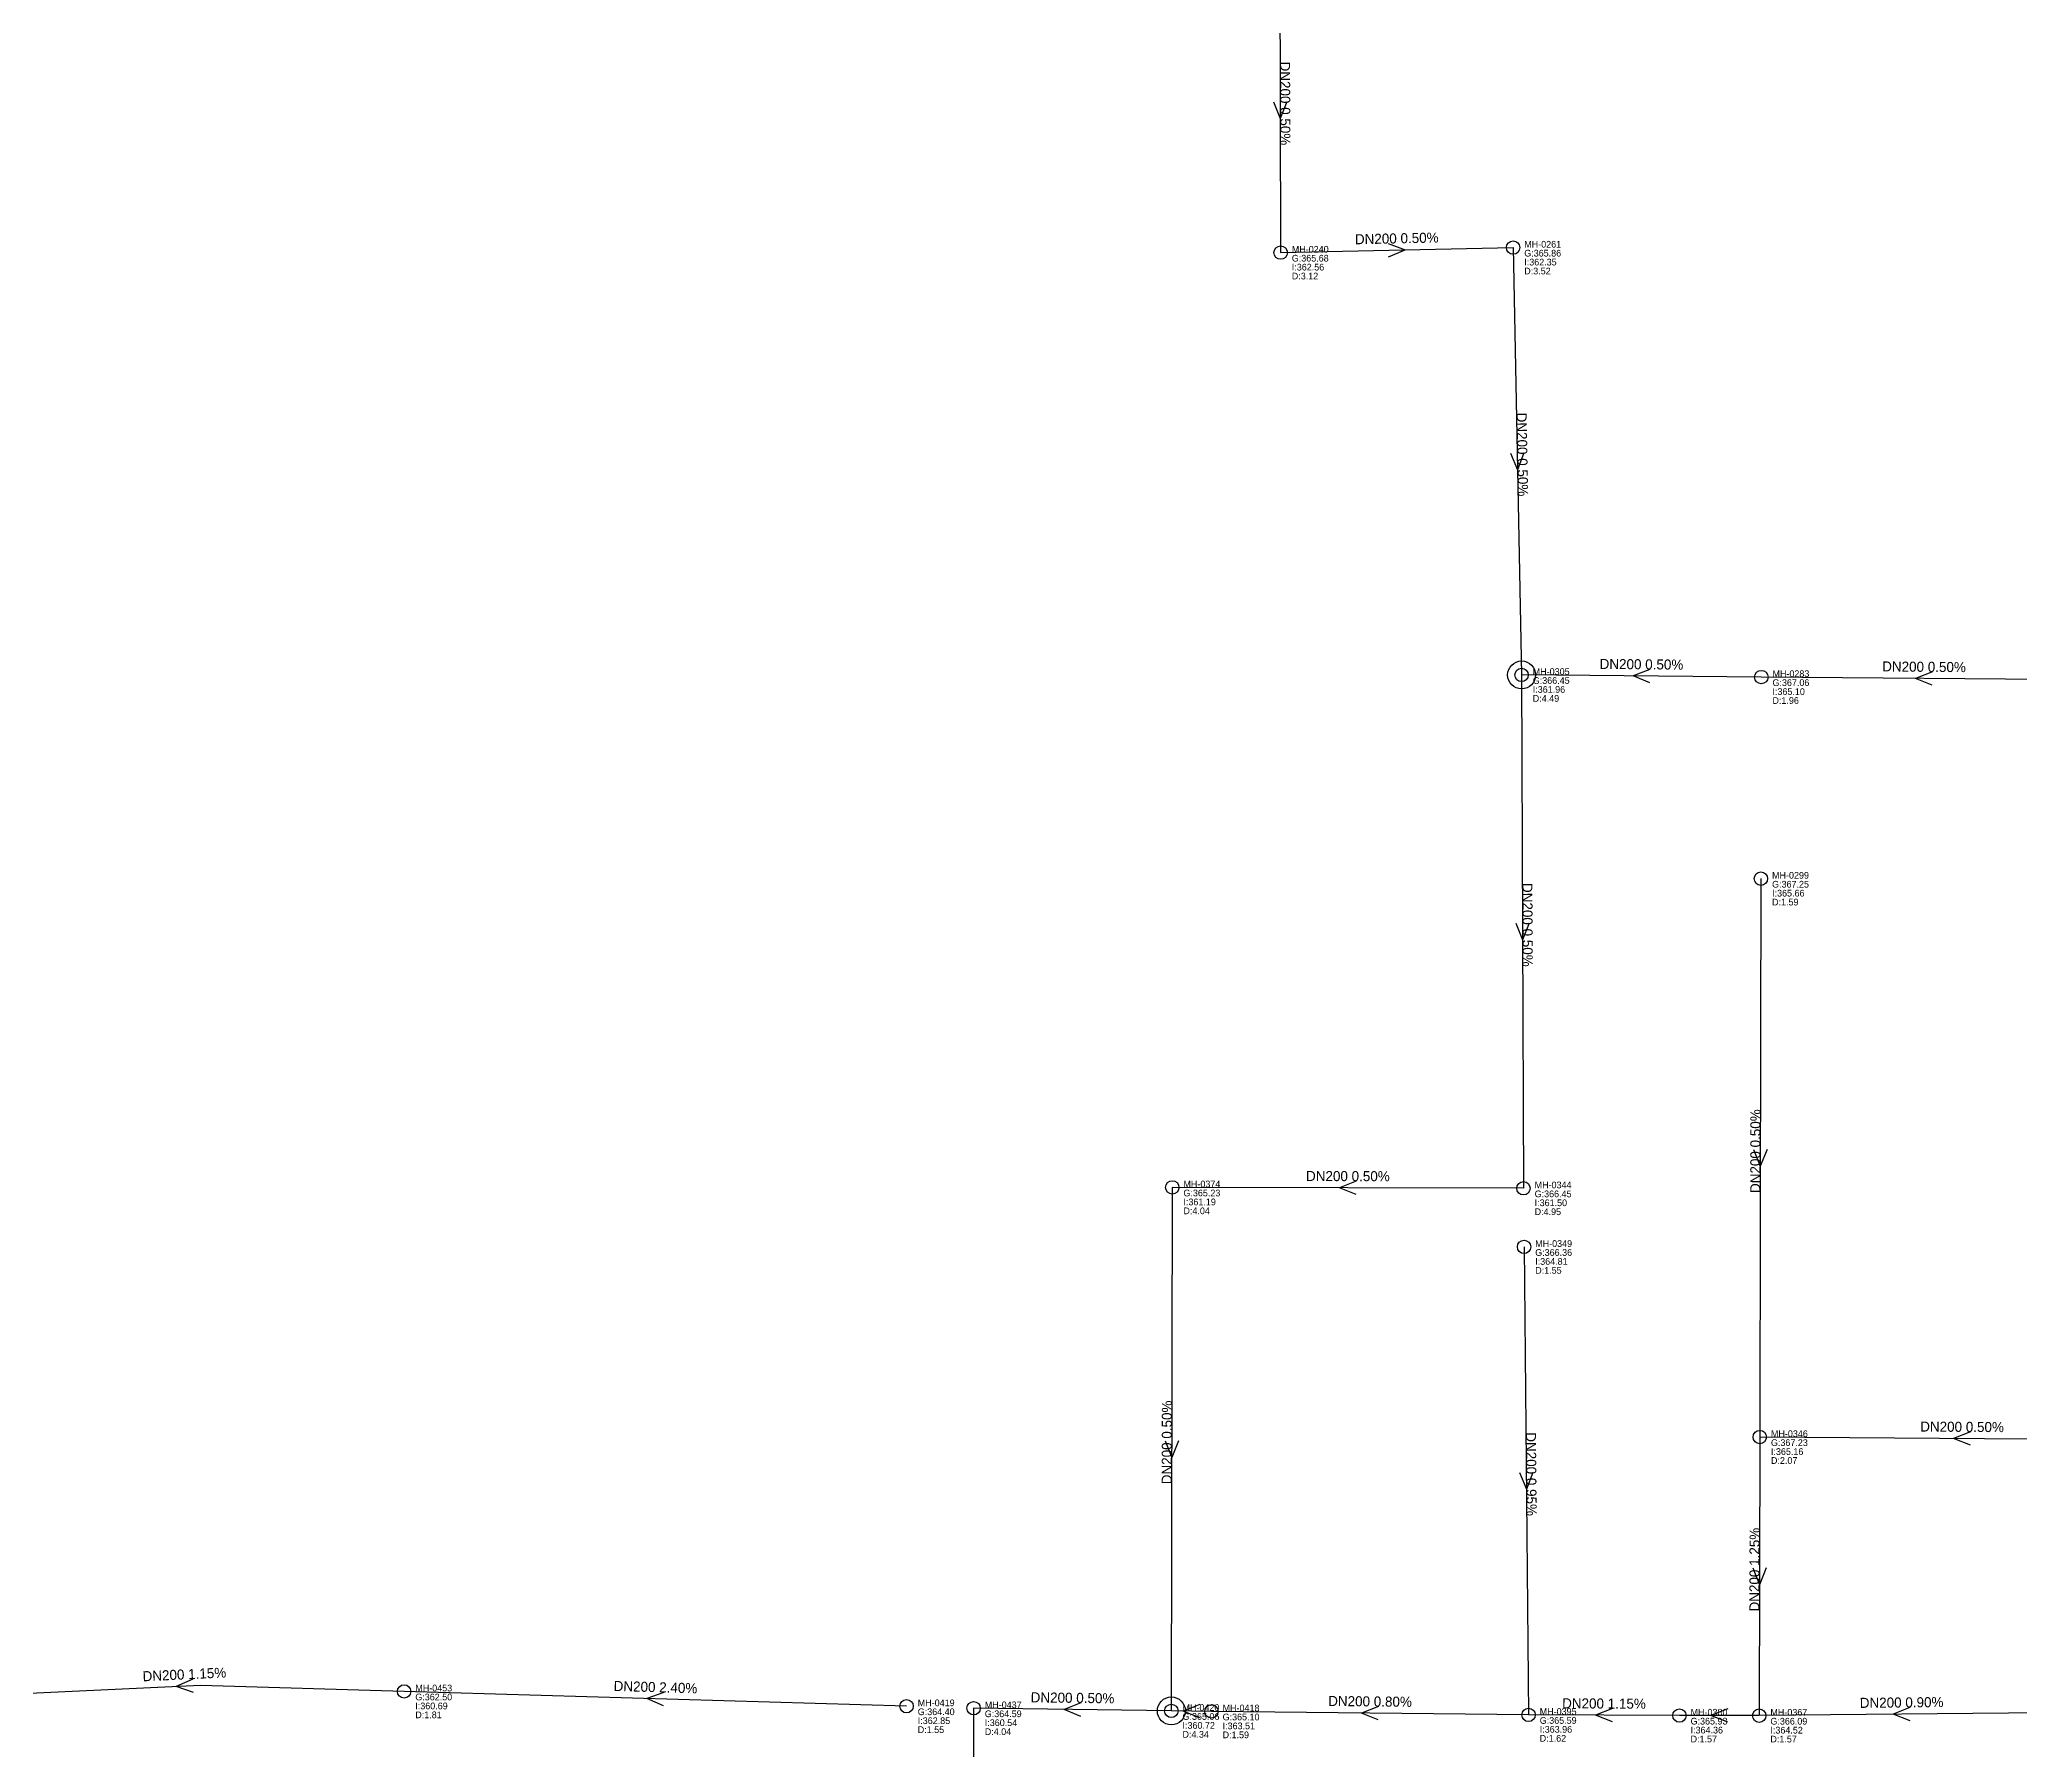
# Model space of a CAD drawing. Header units: metres. Extents: x 449149 to 451990, y 2566737 to 2570847.
# Drawn here: x 451077.6 to 451432.3, y 2569146.9 to 2569453.3 of the extents above; entities that cross this region are included whole.
import ezdxf
from ezdxf.enums import TextEntityAlignment as Align

# ---------------------------------------------------------------- set-up
doc = ezdxf.new("R2010")
doc.units = ezdxf.units.M
for name, color, linetype in [('SEW-DROP', 6, 'Continuous'), ('SEW-LABEL', 2, 'Continuous'), ('SEW-MH', 7, 'Continuous'), ('SEW-MH-LABEL', 8, 'Continuous'), ('SEW-PIPE-DN200', 3, 'Continuous')]:
    doc.layers.add(name, color=color, linetype=linetype)

msp = doc.modelspace()

# ---------------------------------------------------------------- linework, layer by layer
at = {"layer": 'SEW-DROP'}
for centre in [(451342.95, 2569339.48), (451280.24, 2569153.96)]:
    msp.add_circle(centre, 2.5, dxfattribs=at)
at = {"layer": 'SEW-LABEL'}
for p, q in [((451298.52, 2569442.12), (451299.73, 2569439.12)), ((451300.92, 2569442.12), (451299.73, 2569439.12)), ((451319.09, 2569416.73), (451322.12, 2569415.59)), ((451319.15, 2569414.33), (451322.12, 2569415.59)), ((451340.96, 2569379.22), (451342.22, 2569376.24)), ((451343.36, 2569379.27), (451342.22, 2569376.24)), ((451365.92, 2569340.48), (451362.91, 2569339.3)), ((451365.9, 2569338.08), (451362.91, 2569339.3)), ((451416.52, 2569340.02), (451413.5, 2569338.85)), ((451416.49, 2569337.62), (451413.5, 2569338.85)), ((451341.91, 2569295.01), (451343.12, 2569292.02)), ((451344.31, 2569295.02), (451343.12, 2569292.02)), ((451384.5, 2569254.5), (451385.69, 2569251.5)), ((451386.9, 2569254.49), (451385.69, 2569251.5)), ((451313.35, 2569248.83), (451310.35, 2569247.63)), ((451313.35, 2569246.43), (451310.35, 2569247.63)), ((451279.13, 2569202.34), (451280.33, 2569199.34)), ((451281.53, 2569202.33), (451280.33, 2569199.34)), ((451423.32, 2569203.92), (451420.31, 2569202.74)), ((451423.3, 2569201.52), (451420.31, 2569202.74)), ((451342.58, 2569196.64), (451343.81, 2569193.65)), ((451344.98, 2569196.66), (451343.81, 2569193.65)), ((451384.35, 2569179.56), (451385.55, 2569176.56)), ((451386.75, 2569179.55), (451385.55, 2569176.56)), ((451105.03, 2569159.66), (451102.09, 2569158.33)), ((451105.14, 2569157.27), (451102.09, 2569158.33)), ((451189.4, 2569157.28), (451186.36, 2569156.17)), ((451189.33, 2569154.88), (451186.36, 2569156.17)), ((451264.06, 2569155.38), (451261.04, 2569154.22)), ((451285.35, 2569155.1), (451282.33, 2569153.94)), ((451317.32, 2569154.74), (451314.31, 2569153.58)), ((451359.21, 2569154.38), (451356.2, 2569153.19)), ((451412.48, 2569154.58), (451409.5, 2569153.35)), ((451264.02, 2569152.98), (451261.04, 2569154.22)), ((451285.32, 2569152.7), (451282.33, 2569153.94)), ((451317.3, 2569152.34), (451314.31, 2569153.58)), ((451359.2, 2569151.98), (451356.2, 2569153.19)), ((451379.86, 2569154.32), (451376.86, 2569153.12)), ((451379.86, 2569151.92), (451376.86, 2569153.12)), ((451412.51, 2569152.18), (451409.5, 2569153.35))]:
    msp.add_line(p, q, dxfattribs=at)
at = {"layer": 'SEW-MH'}
for centre in [(451341.43, 2569416.01), (451299.81, 2569415.11), (451342.95, 2569339.48), (451385.87, 2569339.1), (451385.8, 2569303), (451280.41, 2569247.71), (451343.29, 2569247.55), (451343.39, 2569237.05), (451385.6, 2569203), (451142.88, 2569157.45), (451232.84, 2569154.8), (451244.84, 2569154.44), (451280.24, 2569153.96), (451287.42, 2569153.87), (451344.2, 2569153.25), (451371.21, 2569153.12), (451385.5, 2569153.11)]:
    msp.add_circle(centre, 1.2, dxfattribs=at)
at = {"layer": 'SEW-PIPE-DN200'}
for points in [[(451299.64, 2569466.13), (451299.81, 2569415.11)], [(451299.81, 2569415.11), (451341.43, 2569416.01)], [(451341.43, 2569416.01), (451342.95, 2569339.48)], [(451385.87, 2569339.1), (451342.95, 2569339.48)], [(451342.95, 2569339.48), (451343.29, 2569247.55)], [(451444.14, 2569338.58), (451385.87, 2569339.1)], [(451385.8, 2569303), (451385.68, 2569244.89), (451385.6, 2569203)], [(451280.41, 2569247.71), (451280.24, 2569153.96)], [(451343.29, 2569247.55), (451280.41, 2569247.71), (451280.41, 2569247.71)], [(451343.39, 2569237.05), (451344.2, 2569153.25)], [(451385.6, 2569203), (451385.5, 2569153.11)], [(451458.02, 2569202.46), (451385.6, 2569203), (451385.6, 2569203)], [(451142.88, 2569157.45), (451106.39, 2569158.53), (451064.31, 2569156.55)], [(451232.84, 2569154.8), (451142.88, 2569157.45)], [(451244.84, 2569154.44), (451244.96, 2569073.99)], [(451280.24, 2569153.96), (451244.84, 2569154.44)], [(451287.42, 2569153.87), (451280.24, 2569153.96)], [(451344.2, 2569153.25), (451287.42, 2569153.87)], [(451371.21, 2569153.12), (451344.2, 2569153.25)], [(451385.5, 2569153.11), (451371.21, 2569153.12)], [(451436.49, 2569153.62), (451385.5, 2569153.11)]]:
    msp.add_lwpolyline(points, dxfattribs=at)

# ---------------------------------------------------------------- texts
at = {"layer": 'SEW-LABEL'}
for s, rotation, p in [('DN200 0.50%', -89.8112, (451299.73, 2569441.82)), ('DN200 0.50%', 1.2372, (451320.62, 2569416.76)), ('DN200 0.50%', -88.8608, (451342.19, 2569378.94)), ('DN200 0.50%', 359.4879, (451364.41, 2569340.49)), ('DN200 0.50%', 359.488, (451415, 2569340.04)), ('DN200 0.50%', -89.7884, (451343.12, 2569294.72)), ('DN200 0.50%', 89.8876, (451385.7, 2569254.2)), ('DN200 0.50%', 359.8554, (451311.85, 2569248.83)), ('DN200 0.50%', 89.8972, (451280.33, 2569202.04)), ('DN200 0.50%', 359.5796, (451421.81, 2569203.93)), ('DN200 0.95%', -89.4479, (451343.79, 2569196.35)), ('DN200 1.25%', 89.8877, (451385.55, 2569179.26)), ('DN200 1.15%', 2.6925, (451103.58, 2569159.6)), ('DN200 2.40%', 358.3094, (451187.86, 2569157.32)), ('DN200 0.50%', 359.2278, (451262.54, 2569155.4)), ('DN200 0.80%', 359.3721, (451315.81, 2569154.76)), ('DN200 1.15%', 359.7166, (451357.7, 2569154.38)), ('DN200 0.90%', 0.5689, (451411, 2569154.57))]:
    msp.add_text(s, height=1.8, rotation=rotation, dxfattribs=at).set_placement(p, align=Align.CENTER)
at = {"layer": 'SEW-MH-LABEL'}
for s, p in [('MH-0261', (451343.43, 2569416.01)), ('G:365.68', (451301.81, 2569413.51)), ('MH-0240', (451301.81, 2569415.11)), ('G:365.86', (451343.43, 2569414.41)), ('I:362.35', (451343.43, 2569412.81)), ('D:3.12', (451301.81, 2569410.31)), ('I:362.56', (451301.81, 2569411.91)), ('D:3.52', (451343.43, 2569411.21)), ('G:366.45', (451344.95, 2569337.88)), ('MH-0305', (451344.95, 2569339.48)), ('MH-0283', (451387.87, 2569339.1)), ('D:4.49', (451344.95, 2569334.68)), ('I:361.96', (451344.95, 2569336.28)), ('G:367.06', (451387.87, 2569337.5)), ('D:1.96', (451387.87, 2569334.3)), ('I:365.10', (451387.87, 2569335.9)), ('MH-0299', (451387.8, 2569303)), ('G:367.25', (451387.8, 2569301.4)), ('I:365.66', (451387.8, 2569299.8)), ('D:1.59', (451387.8, 2569298.2)), ('G:365.23', (451282.41, 2569246.11)), ('MH-0374', (451282.41, 2569247.71)), ('G:366.45', (451345.29, 2569245.95)), ('MH-0344', (451345.29, 2569247.55)), ('D:4.04', (451282.41, 2569242.91)), ('I:361.19', (451282.41, 2569244.51)), ('D:4.95', (451345.29, 2569242.75)), ('I:361.50', (451345.29, 2569244.35)), ('G:366.36', (451345.39, 2569235.45)), ('MH-0349', (451345.39, 2569237.05)), ('D:1.55', (451345.39, 2569232.25)), ('I:364.81', (451345.39, 2569233.85)), ('MH-0346', (451387.6, 2569203)), ('G:367.23', (451387.6, 2569201.4)), ('I:365.16', (451387.6, 2569199.8)), ('D:2.07', (451387.6, 2569198.2)), ('MH-0453', (451144.88, 2569157.45)), ('G:362.50', (451144.88, 2569155.85)), ('I:360.69', (451144.88, 2569154.25)), ('G:364.40', (451234.84, 2569153.2)), ('MH-0419', (451234.84, 2569154.8)), ('MH-0437', (451246.84, 2569154.44)), ('MH-0420', (451282.24, 2569153.96)), ('MH-0418', (451289.42, 2569153.87)), ('MH-0395', (451346.2, 2569153.25)), ('D:1.81', (451144.88, 2569152.65)), ('D:1.55', (451234.84, 2569150)), ('I:362.85', (451234.84, 2569151.6)), ('G:364.59', (451246.84, 2569152.84)), ('D:4.04', (451246.84, 2569149.64)), ('I:360.54', (451246.84, 2569151.24)), ('G:365.06', (451282.24, 2569152.36)), ('I:360.72', (451282.24, 2569150.76)), ('G:365.10', (451289.42, 2569152.27)), ('I:363.51', (451289.42, 2569150.67)), ('G:365.59', (451346.2, 2569151.65)), ('I:363.96', (451346.2, 2569150.05)), ('G:365.93', (451373.21, 2569151.52)), ('MH-0380', (451373.21, 2569153.12)), ('I:364.36', (451373.21, 2569149.92)), ('G:366.09', (451387.5, 2569151.51)), ('MH-0367', (451387.5, 2569153.11)), ('I:364.52', (451387.5, 2569149.91)), ('D:4.34', (451282.24, 2569149.16)), ('D:1.59', (451289.42, 2569149.07)), ('D:1.62', (451346.2, 2569148.45)), ('D:1.57', (451373.21, 2569148.32)), ('D:1.57', (451387.5, 2569148.31))]:
    msp.add_text(s, height=1.2, dxfattribs=at).set_placement(p)

doc.saveas('drawing.dxf')
